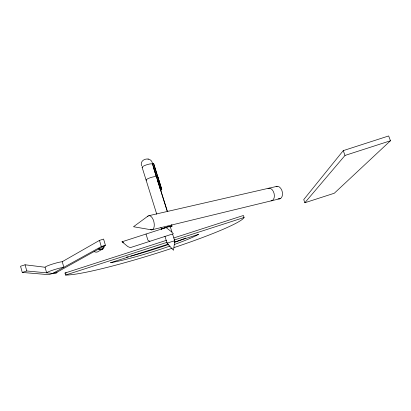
<?xml version="1.0" encoding="UTF-8"?>
<svg xmlns="http://www.w3.org/2000/svg" width="411" height="411" viewBox="0 0 411 411"><rect width="100%" height="100%" fill="white"/><g stroke="black" fill="none" stroke-linecap="round" stroke-linejoin="round"><path stroke-width="0.62" d="M152.471 164.364L152.512 163.758L153.606 163.434L161.759 189.322L161.682 189.831L160.588 190.159L167.318 211.547M153.606 163.434L161.682 189.831M160.588 190.159L152.512 163.758M170.786 226.867A5.523 0.606 -17.5 0 0 171.932 226.214L171.608 224.802M343.262 150.626L303.75 199.582L304.844 202.746L334.287 193.252L390.45 140.762L388.662 135.954L343.262 150.626L344.999 155.445L304.844 202.746M148.253 215.878L133.508 226.733L151.608 229.867L280.235 198.657M62.241 261.704L99.472 240.399L103.582 239.074L105.427 245.259L57.761 271.794L48.827 274.682L22.266 272.436L20.55 266.251L25.066 264.792L45.071 267.248A9.648 1.007 -16.5 0 1 51.997 264.237A9.648 1.007 -16.5 0 1 62.241 261.704L63.849 267.289A9.664 0.935 -16.6 0 0 53.6 269.873A9.664 0.935 -16.6 0 0 46.654 272.832L45.071 267.248M105.427 245.259L101.311 246.585L52.772 273.407L26.792 270.977L22.266 272.436M102.981 248.871L98.506 251.332A4.331 3.899 61 0 1 94.129 251.547M344.999 155.445L390.45 140.762M173.586 233.659L130.297 247.628L127.852 246.595L122.041 241.776L166.054 227.571L172.199 232.287M172.235 248.203A95.64 8.759 -17.4 0 1 65.59 275.046L65.01 273.027L166.44 240.317M173.771 237.954L243.425 215.487L244.088 217.486A95.64 8.759 -17.4 0 1 174.043 247.597M65.59 275.046L167.328 242.238M174.028 240.081L244.088 217.486M168.222 244.119L110.482 262.732A52.587 4.742 -17.4 0 0 169.949 246.061M174.3 242.156L198.611 234.321A52.587 4.742 -17.4 0 1 174.629 244.396M160.665 189.651L161.759 189.322M160.624 189.903L161.718 189.574L157.613 176.165L156.488 176.766A5.461 0.997 -17.3 0 0 150.02 177.814A5.461 0.997 -17.3 0 0 146.455 180.285M149.157 215.626L277.163 186.301M65.01 273.027L66.212 272.94M167.369 211.331L152.491 164.061C152.142 156.082 139.226 158.204 141.507 165.885M148.006 159.016L148.397 159.062M122.041 241.776L123.588 242.464M149.866 241.314L147.898 240.127L146.018 234.039M153.231 166.779L154.182 169.8M154.562 171.007L156.267 176.442M157.398 180.023L158.713 184.2M159.088 185.392L160.398 189.563M171.551 224.992L171.932 226.214M170.267 226.646L172.158 232.652M172.533 233.849L174.798 241.057L173.493 250.242L167.179 243.456L164.924 236.238M142.144 167.411L156.75 214.203M160.927 227.591L161.497 229.415M99.472 240.399L101.311 246.585M25.066 264.792L26.792 270.977M104.343 246.117A4.387 3.93 60.9 0 1 98.563 249.076M103.659 246.117A3.827 3.427 60.9 0 1 98.815 248.763M57.216 272.139A2.404 2.322 -61.9 0 1 54.031 273.166M185.685 238.067A52.562 4.896 -17.4 0 1 181.657 239.664M181.102 239.88A52.562 4.896 -17.4 0 1 174.654 242.3M168.762 244.396A52.562 4.896 -17.4 0 1 130.734 256.084M128.232 256.736A52.562 4.896 -17.4 0 1 126.393 257.209M161.538 229.235A5.523 0.606 -17.5 0 1 166.938 227.021A5.523 0.606 -17.5 0 1 171.993 226.024M142.494 167.596A5.446 1.094 -17.3 0 1 146.008 165.011A5.446 1.094 -17.3 0 1 152.491 164.061M164.508 228.048A3.982 0.437 -17.5 0 1 169.116 226.677A3.982 0.437 -17.5 0 1 169.779 227.026M163.141 228.644A3.982 0.437 -17.5 0 1 163.732 228.367M167.323 243.507A3.997 0.354 -17.6 0 1 171.449 241.74A3.997 0.354 -17.6 0 1 174.295 241.401M147.492 216.597A7.264 3.607 76.9 0 1 153.904 221.837A7.264 3.607 76.9 0 1 150.611 229.605M267.977 188.449A6.468 4.151 76.4 0 1 274.096 193.499A6.468 4.151 76.4 0 1 271.06 200.887M276.11 186.584A6.417 4.177 76.3 0 1 282.419 192.394A6.417 4.177 76.3 0 1 278.052 198.744"/></g></svg>
